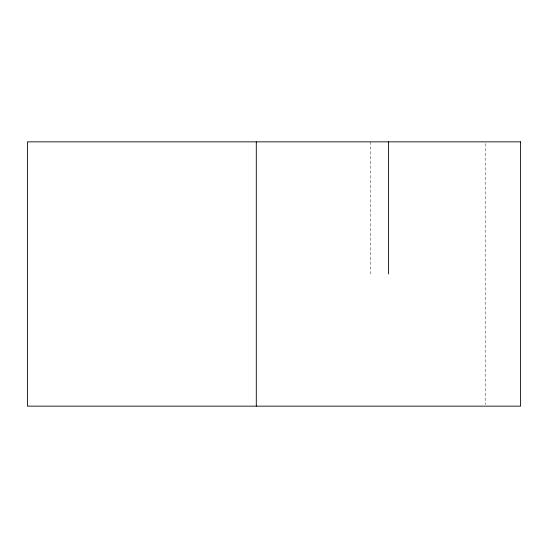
<?xml version="1.0" encoding="UTF-8"?>
<svg xmlns="http://www.w3.org/2000/svg" width="548" height="548" viewBox="0 0 548 548"><rect width="100%" height="100%" fill="white"/><g stroke="black" fill="none" stroke-linecap="round" stroke-linejoin="round"><path stroke-width="0.41" stroke-dasharray="2.74 2.06" d="M485.192 143.555L485.192 404.445M370.743 141.85L370.743 274"/><path stroke-width="0.82" d="M388.45 141.85L388.45 274M256.293 141.85L256.293 406.15M520.6 141.85L27.4 141.85L27.4 406.15L520.6 406.15L520.6 141.85"/></g></svg>
